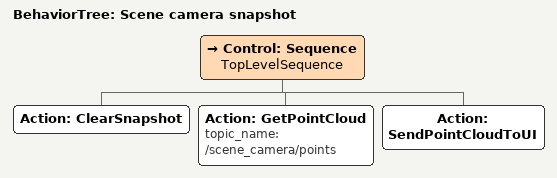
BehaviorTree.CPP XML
<?xml version='1.0' encoding='UTF-8'?>
<root BTCPP_format="4" main_tree_to_execute="Scene camera snapshot">
  <BehaviorTree ID="Scene camera snapshot" _description="">
    <Control ID="Sequence" name="TopLevelSequence">
      <!-- Clear out old snapshot data -->
      <Action ID="ClearSnapshot"/>
      <Action ID="GetPointCloud" topic_name="/scene_camera/points"/>
      <Action ID="SendPointCloudToUI"/>
    </Control>
  </BehaviorTree>
</root>
